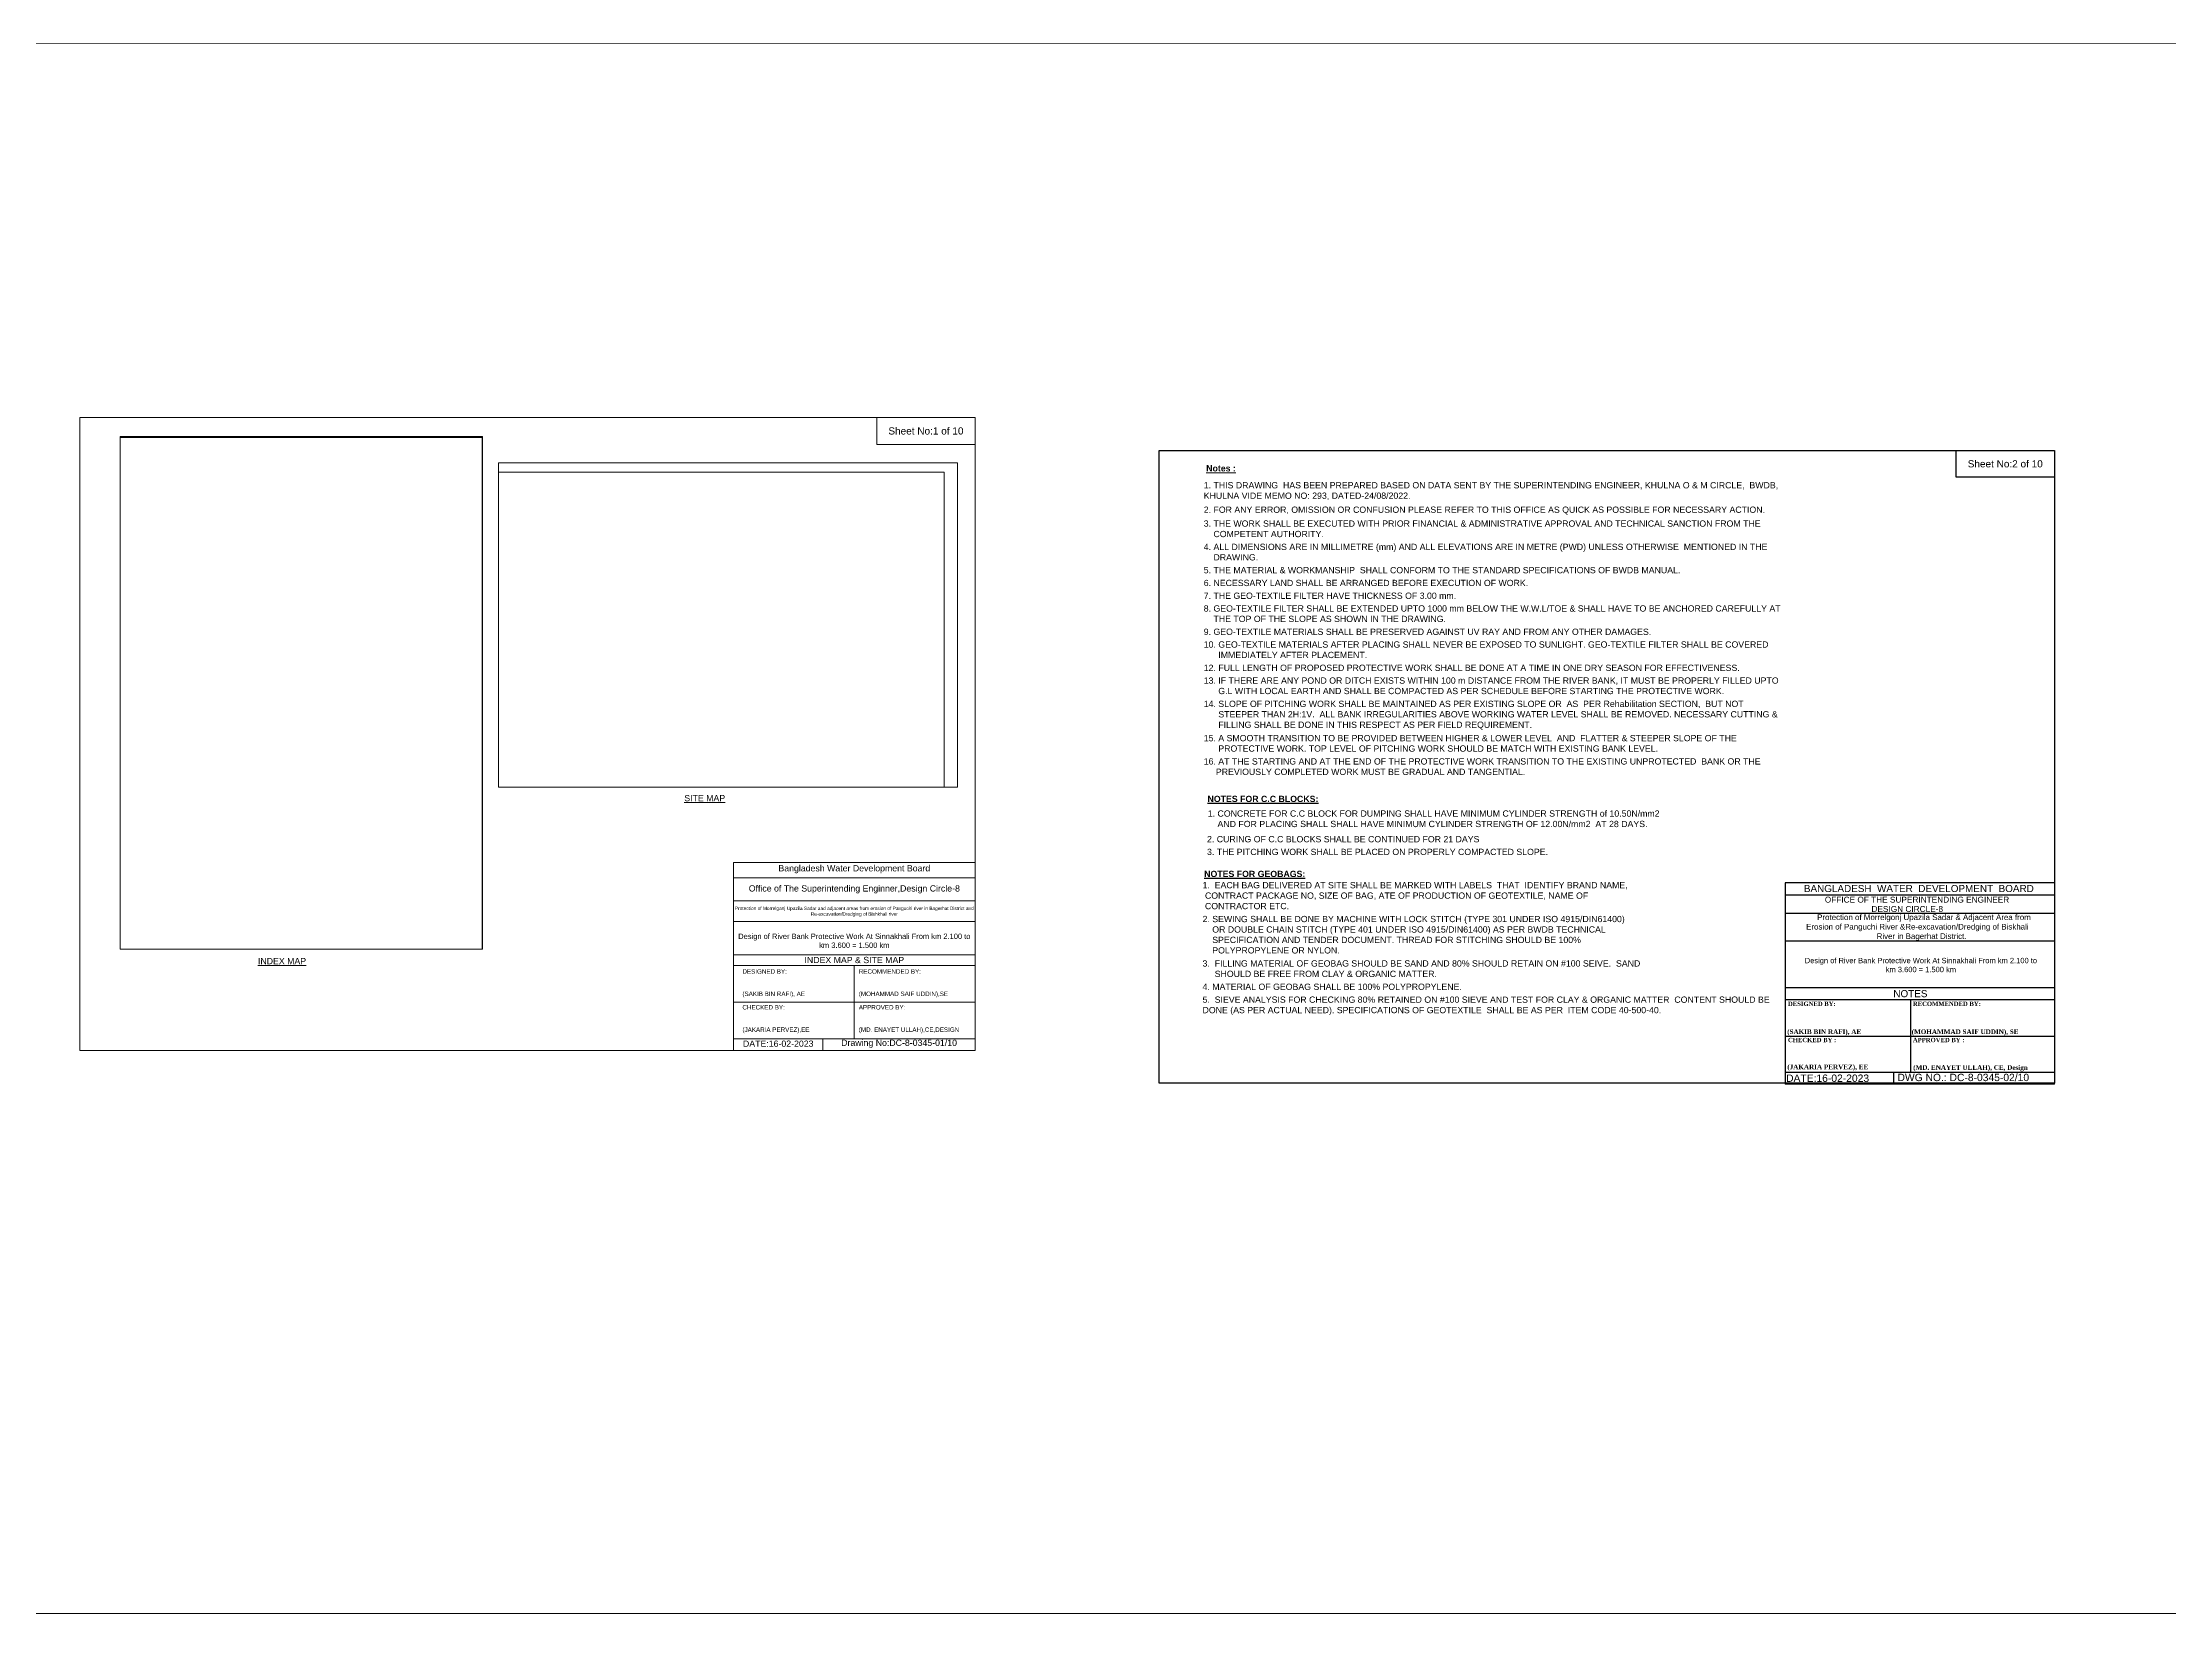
# Model space of a CAD drawing. Header units: inches. Extents: x 91231 to 269365, y -29123 to 27954.
# Drawn here: x 109283 to 133041, y -29123 to -11572 of the extents above; entities that cross this region are included whole.
import ezdxf
from ezdxf.enums import TextEntityAlignment as Align

# ---------------------------------------------------------------- set-up
doc = ezdxf.new("R2010")
doc.units = ezdxf.units.IN
doc.header["$LTSCALE"] = 7
doc.header["$MEASUREMENT"] = 0
doc.layers.add('Cross Section Labels', color=7, linetype='Continuous', lineweight=9)
doc.layers.add('Long Section Labels', color=7, linetype='Continuous', lineweight=9)
doc.layers.add('LINE', color=7, linetype='Continuous')
doc.styles.add('Kazi_T_H', font='timesbd.ttf')
doc.styles.get("Standard").update_dxf_attribs({"font": 'arial.ttf'})
picture_1 = doc.add_image_def('image1.jpg', size_in_pixel=(3507, 4960))
picture_2 = doc.add_image_def('image2.jpg', size_in_pixel=(4960, 3507))
picture_3 = doc.add_image_def('image5.jpg', size_in_pixel=(3507, 4960))
picture_4 = doc.add_image_def('image6.jpg', size_in_pixel=(4960, 3507))

msp = doc.modelspace()

# ---------------------------------------------------------------- linework, layer by layer
for points in [[(121757.03571, -16129.28686), (131757.03571, -16129.28686), (131757.03571, -23200.28686), (121757.03571, -23200.28686)], [(130657.03571, -16129.28686), (131757.03571, -16129.28686), (131757.03571, -16429.28686), (130657.03571, -16429.28686)]]:
    msp.add_lwpolyline(points, close=True)
at = {"layer": 'Cross Section Labels'}
for p in [(131757.03571, -20962.04938), (128748.88085, -23208.53232)]:
    msp.add_line(p, (131757.03571, -23208.53232), dxfattribs=at)
for points in [[(109700.64096, -15761.85301), (119700.64096, -15761.85301), (119700.64096, -22832.85301), (109700.64096, -22832.85301)], [(118600.64096, -15761.85301), (119700.64096, -15761.85301), (119700.64096, -16061.85301), (118600.64096, -16061.85301)]]:
    msp.add_lwpolyline(points, close=True, dxfattribs=at)
for points in [[(117000.64096, -22832.85301), (117000.64096, -20732.85301), (119700.64096, -20732.85301)], [(117000.64096, -20902.85301), (119700.64096, -20902.85301)], [(117000.64096, -21162.85301), (119700.64096, -21162.85301)], [(117000.64096, -21392.85301), (119700.64096, -21392.85301)], [(117000.64096, -21762.85301), (119700.64096, -21762.85301)], [(117000.64096, -21882.85301), (119700.64096, -21882.85301)], [(118350.64096, -21882.85301), (118350.64096, -22702.85301)], [(117000.64096, -22292.85301), (119700.64096, -22292.85301)], [(117000.64096, -22702.85301), (119700.64096, -22702.85301)], [(118000.64096, -22702.85301), (118000.64096, -22832.85301)]]:
    msp.add_lwpolyline(points, dxfattribs=at)
at = {"layer": 'LINE', "color": 0, "linetype": 'ByBlock', "lineweight": -3, "ltscale": 0.5}
for p, q in [((131757.03571, -20962.04938), (128748.88085, -20962.04938)), ((128748.88085, -20962.04938), (128748.88085, -23208.53232)), ((131757.03571, -21099.74251), (128748.88085, -21099.74251)), ((131757.03571, -21301.45738), (128748.88085, -21301.45738)), ((131757.03571, -21612.33011), (128748.88085, -21612.33011)), ((131757.03571, -22131.97237), (128748.88085, -22131.97237)), ((131757.03571, -22268.32816), (128748.88085, -22268.32816)), ((130151.19684, -23076.80872), (130151.19684, -22268.32816)), ((128748.88085, -22672.56844), (131757.03571, -22672.56844)), ((128748.88085, -23076.80872), (131757.03571, -23076.80872)), ((129961.27059, -23208.53232), (129961.27059, -23076.80872))]:
    msp.add_line(p, q, dxfattribs=at)
at = {"layer": 'Long Section Labels'}
msp.add_lwpolyline([(91231.23993, -11571.79148), (269365.10395, -11625.10647), (269365.10395, -29123.34064), (91231.23993, -29123.34064)], close=True, dxfattribs=at)

# ---------------------------------------------------------------- texts
at = {"insert": (131207.03571, -16279.28686), "char_height": 80, "attachment_point": 5}
msp.add_mtext('Sheet No:2 of 10', dxfattribs=at)
at = {"char_height": 70, "width": 6500, "attachment_point": 1}
for s, insert in [('1. THIS DRAWING  HAS BEEN PREPARED BASED ON DATA SENT BY THE SUPERINTENDING ENGINEER, KHULNA O & M CIRCLE,  BWDB, KHULNA VIDE MEMO NO: 293, DATED-24/08/2022.', (122253.66404, -16483.16671)), ('2. FOR ANY ERROR, OMISSION OR CONFUSION PLEASE REFER TO THIS OFFICE AS QUICK AS POSSIBLE FOR NECESSARY ACTION.', (122253.66404, -16756.16353)), ('3. THE WORK SHALL BE EXECUTED WITH PRIOR FINANCIAL & ADMINISTRATIVE APPROVAL AND TECHNICAL SANCTION FROM THE \\P    COMPETENT AUTHORITY. ', (122253.66404, -16911.25221)), ('4. ALL DIMENSIONS ARE IN MILLIMETRE (mm) AND ALL ELEVATIONS ARE IN METRE (PWD) UNLESS OTHERWISE  MENTIONED IN THE \\P    DRAWING.', (122253.66404, -17171.59555)), ('5. THE MATERIAL & WORKMANSHIP  SHALL CONFORM TO THE STANDARD SPECIFICATIONS OF BWDB MANUAL.', (122253.66404, -17431.89113)), ('6. NECESSARY LAND SHALL BE ARRANGED BEFORE EXECUTION OF WORK.', (122253.66404, -17574.75607)), ('7. THE GEO-TEXTILE FILTER HAVE THICKNESS OF 3.00 mm.', (122253.66404, -17717.19127)), ('8. GEO-TEXTILE FILTER SHALL BE EXTENDED UPTO 1000 mm BELOW THE W.W.L/TOE & SHALL HAVE TO BE ANCHORED CAREFULLY AT \\P    THE TOP OF THE SLOPE AS SHOWN IN THE DRAWING.', (122253.66404, -17859.67422)), ('9. GEO-TEXTILE MATERIALS SHALL BE PRESERVED AGAINST UV RAY AND FROM ANY OTHER DAMAGES.', (122253.66404, -18120.01756)), ('10. GEO-TEXTILE MATERIALS AFTER PLACING SHALL NEVER BE EXPOSED TO SUNLIGHT. GEO-TEXTILE FILTER SHALL BE COVERED \\P      IMMEDIATELY AFTER PLACEMENT. ', (122253.66404, -18262.45275)), ('12. FULL LENGTH OF PROPOSED PROTECTIVE WORK SHALL BE DONE AT A TIME IN ONE DRY SEASON FOR EFFECTIVENESS.', (122253.66404, -18522.74834)), ('13. IF THERE ARE ANY POND OR DITCH EXISTS WITHIN 100 m DISTANCE FROM THE RIVER BANK, IT MUST BE PROPERLY FILLED UPTO \\P      G.L WITH LOCAL EARTH AND SHALL BE COMPACTED AS PER SCHEDULE BEFORE STARTING THE PROTECTIVE WORK.', (122253.66404, -18665.18354)), ('14. SLOPE OF PITCHING WORK SHALL BE MAINTAINED AS PER EXISTING SLOPE OR  AS  PER Rehabilitation SECTION,  BUT NOT \\P      STEEPER THAN 2H:1V.  ALL BANK IRREGULARITIES ABOVE WORKING WATER LEVEL SHALL BE REMOVED. NECESSARY CUTTING & \\P      FILLING SHALL BE DONE IN THIS RESPECT AS PER FIELD REQUIREMENT. ', (122253.66404, -18925.52688)), ('15. A SMOOTH TRANSITION TO BE PROVIDED BETWEEN HIGHER & LOWER LEVEL  AND  FLATTER & STEEPER SLOPE OF THE \\P      PROTECTIVE WORK. TOP LEVEL OF PITCHING WORK SHOULD BE MATCH WITH EXISTING BANK LEVEL. ', (122253.66404, -19308.02801)), ('16. AT THE STARTING AND AT THE END OF THE PROTECTIVE WORK TRANSITION TO THE EXISTING UNPROTECTED  BANK OR THE \\P     PREVIOUSLY COMPLETED WORK MUST BE GRADUAL AND TANGENTIAL.', (122253.66404, -19568.37135)), ('{\\fArial|b1|i0|c0|p34;\\LNOTES FOR C.C BLOCKS:  }  ', (122295.88073, -19987.52059)), ('1. CONCRETE FOR C.C BLOCK FOR DUMPING SHALL HAVE MINIMUM CYLINDER STRENGTH of 10.50N/mm2 ^J    AND FOR PLACING SHALL SHALL HAVE MINIMUM CYLINDER STRENGTH OF 12.00N/mm2  AT 28 DAYS. ', (122298.80739, -20150.89746)), ('3. THE PITCHING WORK SHALL BE PLACED ON PROPERLY COMPACTED SLOPE.^J', (122290.65033, -20579.7079)), ('2. CURING OF C.C BLOCKS SHALL BE CONTINUED FOR 21 DAYS', (122290.65033, -20437.2727)), ('{\\fArial|b1|i0|c0|p34;\\LNOTES FOR GEOBAGS:  }  ', (122258.59878, -20825.76749)), ('1.  EACH BAG DELIVERED AT SITE SHALL BE MARKED WITH LABELS  THAT  IDENTIFY BRAND NAME,^J CONTRACT PACKAGE NO, SIZE OF BAG, ATE OF PRODUCTION OF GEOTEXTILE, NAME OF ^J CONTRACTOR ETC. ', (122240.26557, -20951.28059)), ('2. SEWING SHALL BE DONE BY MACHINE WITH LOCK STITCH (TYPE 301 UNDER ISO 4915/DIN61400) ^J    OR DOUBLE CHAIN STITCH (TYPE 401 UNDER ISO 4915/DIN61400) AS PER BWDB TECHNICAL ^J    SPECIFICATION AND TENDER DOCUMENT. THREAD FOR STITCHING SHOULD BE 100%^J    POLYPROPYLENE OR NYLON. ', (122240.26557, -21329.48432)), ('3.  FILLING MATERIAL OF GEOBAG SHOULD BE SAND AND 80% SHOULD RETAIN ON #100 SEIVE.  SAND ^J     SHOULD BE FREE FROM CLAY & ORGANIC MATTER.', (122240.26557, -21825.64394)), ('4. MATERIAL OF GEOBAG SHALL BE 100% POLYPROPYLENE. ', (122240.26557, -22086.41702)), ('5.  SIEVE ANALYSIS FOR CHECKING 80% RETAINED ON #100 SIEVE AND TEST FOR CLAY & ORGANIC MATTER  CONTENT SHOULD BE DONE (AS PER ACTUAL NEED). SPECIFICATIONS OF GEOTEXTILE  SHALL BE AS PER  ITEM CODE 40-500-40.^J', (122240.26557, -22230.23694))]:
    msp.add_mtext(s, dxfattribs=dict(at, insert=insert))
at = {"layer": 'Cross Section Labels', "attachment_point": 5}
for s, insert, char_height in [('Sheet No:1 of 10', (119150.64096, -15911.85301), 80), ('Bangladesh Water Development Board', (118350.64096, -20807.85301), 70), ('Office of The Superintending Enginner,Design Circle-8', (118350.64096, -21032.85301), 70)]:
    msp.add_mtext(s, dxfattribs=dict(at, insert=insert, char_height=char_height))
at = {"layer": 'Cross Section Labels'}
for s, insert, char_height, width, attachment_point in [('{\\fArial|b1|i0|c0|p34;\\L Notes :}', (122254.2975, -16293.65708), 70, 6500, 1), ('{\\L SITE MAP}', (116666.11522, -20014.52243), 70, 2800, 5), ('Protection of Morrelganj Upazila Sadar and adjacent areas from erosion of Panguchi river in Bagerhat District and Re-excavation/Dredging of Bishkhali river', (118350.64096, -21282.85301), 38, 2800, 5), ('Design of River Bank Protective Work At Sinnakhali From km 2.100 to km 3.600 = 1.500 km', (118350.64096, -21607.85301), 60, 2700, 5), ('{\\LINDEX MAP}', (111957.82323, -21834.70232), 70, 2800, 5), ('INDEX MAP & SITE MAP', (118350.64096, -21822.85301), 70, 2800, 5), ('Design of River Bank Protective Work At Sinnakhali From km 2.100 to km 3.600 = 1.500 km', (130264.78885, -21878.79142), 60, 2700, 5), ('DESIGNED BY:^J^J^J(SAKIB BIN RAFI), AE', (117100.64096, -22082.85301), 50, 1400, 4), ('RECOMMENDED BY:^J^J^J(MOHAMMAD SAIF UDDIN),SE', (118400.64096, -22082.85301), 50, 1400, 4), ('CHECKED BY:^J^J^J(JAKARIA PERVEZ),EE', (117100.64096, -22482.85301), 50, 1400, 4), ('APPROVED BY:^J^J^J(MD. ENAYET ULLAH),CE,DESIGN', (118400.64096, -22482.85301), 50, 1400, 4), ('DATE:16-02-2023', (117500.64096, -22757.85301), 70, 1400, 5), ('Drawing No:DC-8-0345-01/10', (118850.64096, -22757.85301), 70, 2200, 5)]:
    msp.add_mtext(s, dxfattribs=dict(at, insert=insert, char_height=char_height, width=width, attachment_point=attachment_point))
at = {"layer": 'LINE', "color": 0, "linetype": 'ByBlock', "lineweight": -3, "ltscale": 0.5}
for s, height, p in [('BANGLADESH  WATER  DEVELOPMENT  BOARD', 79.1666013, (130241.8182, -21063.2547)), ('OFFICE OF THE SUPERINTENDING ENGINEER', 66.0300507, (130221.43646, -21181.10265)), ('DESIGN CIRCLE-8', 66.0300507, (130112.51568, -21285.40228))]:
    msp.add_text(s, height=height, dxfattribs=at).set_placement(p, align=Align.CENTER)
at = {"layer": 'LINE', "color": 0, "linetype": 'ByBlock', "lineweight": -3, "ltscale": 0.5, "style": 'Kazi_T_H'}
for s, p in [('DESIGNED BY:', (128780.14675, -22336.24052)), ('RECOMMENDED BY:', (130175.45126, -22336.24052)), ('CHECKED BY :', (128780.14675, -22740.48081)), ('APPROVED BY :', (130175.45126, -22740.48081))]:
    msp.add_text(s, height=48.508834, dxfattribs=at).set_placement(p)
at = {"layer": 'LINE', "lineweight": 50, "ltscale": 0.5}
msp.add_text('NOTES', height=79.236061, dxfattribs=at).set_placement((130147.69539, -22237.76932), align=Align.CENTER)
at = {"layer": 'LINE', "lineweight": 50, "ltscale": 0.5, "style": 'Kazi_T_H'}
for s, p in [('(SAKIB BIN RAFI), AE', (128771.20579, -22649.65056)), ('(MOHAMMAD SAIF UDDIN), SE ', (130161.94427, -22649.93728)), ('(JAKARIA PERVEZ), EE', (128772.42861, -23043.06461)), ('(MD. ENAYET ULLAH), CE, Design ', (130178.91476, -23049.55484))]:
    msp.add_text(s, height=52.097624, dxfattribs=at).set_placement(p)
at = {"layer": 'LINE', "color": 0, "linetype": 'ByBlock', "lineweight": -3, "ltscale": 0.5}
for s, p in [('DATE:16-02-2023 ', (128759.34708, -23184.07516)), ('DWG NO.: DC-8-0345-02/10', (130003.7223, -23175.60142))]:
    msp.add_text(s, height=82.3272478, dxfattribs=at).set_placement(p)
at = {"layer": 'LINE', "color": 0, "linetype": 'ByBlock', "lineweight": -3, "ltscale": 0.5, "insert": (128663.02493, -21313.03255), "char_height": 63.3888487, "width": 3260.3206265, "attachment_point": 1}
msp.add_mtext('                  {\\C7;Protection of Morrelgonj Upazila Sadar & Adjacent Area from \\P             Erosion of Panguchi River &Re-excavation/Dredging of Biskhali\\P                                             River in Bagerhat District.}', dxfattribs=at)

# ---------------------------------------------------------------- pictures from other files: only their frames are drawn
at = {"layer": 'Long Section Labels'}
image = msp.add_image(picture_1, insert=(110149.22676, -21701.35899), size_in_units=(4048.66223, 5726.08059), dxfattribs=at)
image.dxf.flags = 7
image = msp.add_image(picture_3, insert=(110149.22676, -21701.35899), size_in_units=(4043.19942, 5718.35447), dxfattribs=at)
image.dxf.flags = 7
image = msp.add_image(picture_4, insert=(114376.8125, -19891.55404), size_in_units=(5126.02231, 3624.38714), dxfattribs=at)
image.dxf.flags = 7
image = msp.add_image(picture_2, insert=(114376.8125, -19891.55404), size_in_units=(4978.39674, 3520.00753), dxfattribs=at)
image.dxf.flags = 7

doc.saveas('drawing.dxf')
